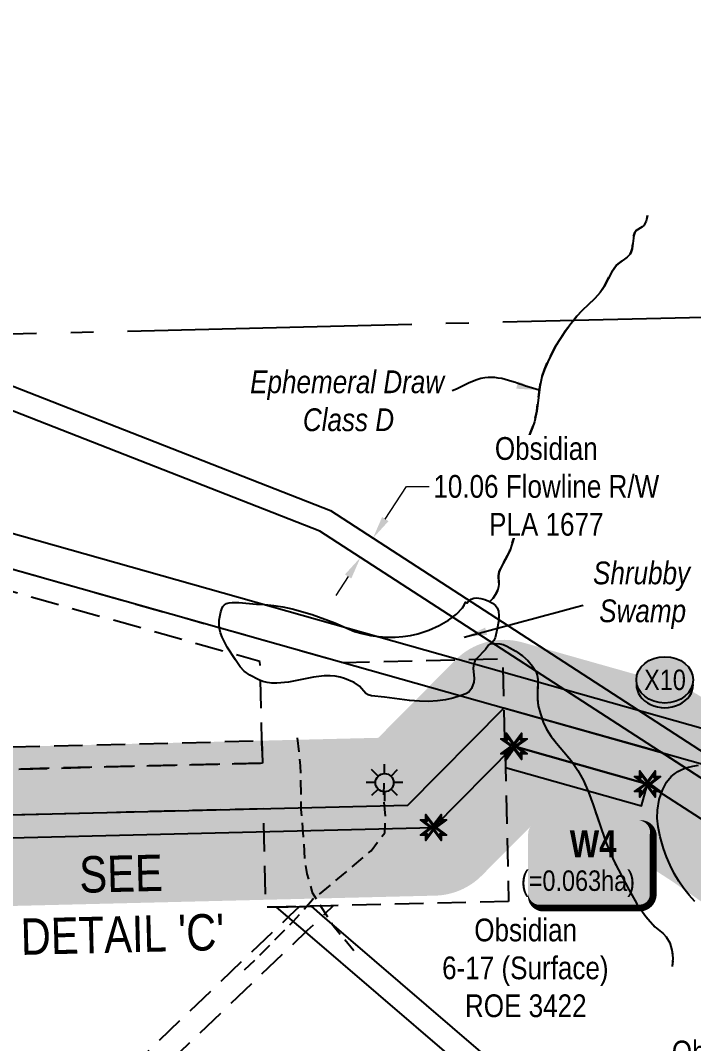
# Model space of a CAD drawing. Extents: x 610158 to 618425, y 5897307 to 5901062.
# Drawn here: x 614359.8 to 614655.7, y 5898784 to 5899233.8 of the extents above; entities that cross this region are included whole.
import ezdxf
from ezdxf.enums import TextEntityAlignment as Align

# ---------------------------------------------------------------- set-up
doc = ezdxf.new("R2010")
doc.units = 0
doc.header["$LTSCALE"] = 5
doc.header["$PDSIZE"] = 0.5
for name, pattern in [('foc-ACCESSROAD', [3.75, 2.5, -1.25]), ('foc-FLOWLINE', [3.75, 2.5, -1.25]), ('foc-QUARTERLINE', [33, 25, -3, 2, -3]), ('foc-TIELINE', [1.875, 1.25, -0.625]), ('UG_PIPE', [1.875, 1.25, -0.625])]:
    doc.linetypes.add(name, pattern=pattern)
doc.layers.get('Defpoints').update_dxf_attribs({"color": 9})
for name, color, linetype in [('AS-PIPE-UG', 44, 'UG_PIPE'), ('AS-ROADS', 254, 'Continuous'), ('C-RW', 13, 'Continuous'), ('C-WS', 13, 'foc-ACCESSROAD'), ('C-WS-S', 8, 'Continuous'), ('DETAIL-T', 7, 'Continuous'), ('F-EZE', 190, 'foc-FLOWLINE'), ('L-MON', 1, 'Continuous'), ('L-SECQ', 8, 'foc-QUARTERLINE'), ('P-BUFFER-H 30m', 51, 'Continuous'), ('P-CROSSINGS', 250, 'Continuous'), ('P-PROPOSED', 10, 'Continuous'), ('P-PROPOSED-H', 21, 'Continuous'), ('P-TEMP-BLOCKS', 250, 'Continuous'), ('P-TEMP-H', 41, 'Continuous'), ('P-TEMP_WORKSPACE', 46, 'Continuous'), ('WATERCOURSE', 146, 'foc-TIELINE'), ('WETLAND', 143, 'Continuous'), ('WETLAND BLOCK', 146, 'Continuous'), ('WETLAND-T', 146, 'Continuous')]:
    doc.layers.add(name, color=color, linetype=linetype)
for name, color, linetype, lineweight in [('C-FLOWLINE-T', 13, 'Continuous', 9), ('C-RW-T', 13, 'Continuous', 9), ('C-WS-T', 13, 'Continuous', 9)]:
    doc.layers.add(name, color=color, linetype=linetype, lineweight=lineweight)
doc.styles.add('80', font='ARIALN.TTF', dxfattribs={"height": 10})
doc.styles.add('80CG', font='ARIALN.TTF', dxfattribs={"height": 10})
doc.styles.add('80L', font='ARIALN.TTF', dxfattribs={"height": 10})
doc.styles.add('BOLD', font='ARIALNB.TTF')
doc.styles.add('Crossing', font='ARIALN.TTF', dxfattribs={"height": 10})
doc.styles.add('foc-LtypeFont', font='ARIALN.TTF', dxfattribs={"height": 7.35})
doc.linetypes.add('foc-TOPO-flowdirection-NOLINE', pattern='A,0,[">",foc-LtypeFont,S=0.3,R=0,X=0,Y=-0.945],-20,[">",foc-LtypeFont,S=0.3,R=0,X=0,Y=-0.945],0', length=20)
doc.dimstyles.new('Compass 5 000', dxfattribs={"dimscale": 5, "dimtxt": 9, "dimasz": 2, "dimexe": 0.2, "dimexo": 0.0625, "dimgap": 0.5, "dimtad": 0, "dimtih": 1, "dimtoh": 1, "dimzin": 0, "dimdsep": 46, "dimtxsty": '80CG', "dimcen": 0.1, "dimse1": 1, "dimse2": 1, "dimclrd": 256, "dimclrt": 256, "dimaunit": 1, "dimadec": 4, "dimazin": 0, "dimtfac": 0.06, "dimtofl": 0, "dimtmove": 0, "dimatfit": 1, "dimfxl": 0.2, "dimtolj": 1, "dimtzin": 0, "dimlwd": -1, "dimarcsym": 0})

# ---------------------------------------------------------------- blocks, each defined once
blk = doc.blocks.new('GAS')
h = blk.add_hatch(color=255)
h.dxf.hatch_style = 1
edge = h.paths.add_edge_path()
edge.add_arc((0, 0), 0.9, 0, 360)
for p, q in [((-0.571, 0.571), (-1.142, 1.142)), ((0, 0.808), (0, 1.616)), ((0.571, 0.571), (1.142, 1.142)), ((-0.808, 0), (-1.616, 0)), ((1.616, 0), (0.808, 0)), ((-0.571, -0.571), (-1.142, -1.142)), ((0, -0.808), (0, -1.616)), ((1.142, -1.142), (0.571, -0.571))]:
    blk.add_line(p, q)
blk.add_circle((0, 0), 0.8)
blk = doc.blocks.new('*D389')
at = {"layer": 'C-FLOWLINE-T', "transparency": 16777216}
for p, q in [((614520.22, 5899014.53), (614529.48, 5899028.83)), ((614529.48, 5899028.83), (614539.48, 5899028.83)), ((614503.88, 5898989.29), (614498.44, 5898980.9))]:
    blk.add_line(p, q, dxfattribs=at)
for points in [[(614518.82, 5899015.43), (614521.62, 5899013.62), (614514.78, 5899006.13)], [(614502.48, 5898990.2), (614505.27, 5898988.39), (614509.31, 5898997.69)]]:
    blk.add_solid(points, dxfattribs=at)
at = {"layer": 'Defpoints', "color": 0, "transparency": 16777216}
for p in [(614514.78, 5899006.13), (614517.36, 5899004.46), (614511.89, 5898996.02)]:
    blk.add_point(p, dxfattribs=at)
at = {"layer": 'C-FLOWLINE-T', "transparency": 16777216, "insert": (614590.98, 5899028.83), "char_height": 10, "attachment_point": 5, "style": '80CG', "bg_fill": 3, "box_fill_scale": 1.1, "bg_fill_color": 256, "bg_fill_true_color": 13158600, "bg_fill_transparency": 0}
blk.add_mtext('\\A1;Obsidian\\P10.06 Flowline R/W\\PPLA 1677', dxfattribs=at)
blk = doc.blocks.new('*D390')
at = {"layer": 'C-RW-T', "transparency": 16777216}
for p, q in [((614717.87, 5898755.17), (614707.87, 5898755.17)), ((614730.8, 5898737.46), (614717.87, 5898755.17)), ((614751.42, 5898709.19), (614757.31, 5898701.11))]:
    blk.add_line(p, q, dxfattribs=at)
for points in [[(614732.14, 5898738.44), (614729.45, 5898736.47), (614736.69, 5898729.38)], [(614752.76, 5898710.17), (614750.07, 5898708.21), (614745.52, 5898717.27)]]:
    blk.add_solid(points, dxfattribs=at)
at = {"layer": 'Defpoints', "color": 0, "transparency": 16777216}
for p in [(614752.79, 5898741.12), (614736.69, 5898729.38), (614761.63, 5898729.02)]:
    blk.add_point(p, dxfattribs=at)
at = {"layer": 'C-RW-T', "transparency": 16777216, "insert": (614668.78, 5898755.17), "char_height": 10, "attachment_point": 5, "style": '80CG'}
blk.add_mtext('\\A1;Obsidian\\P15.00 P/L R/W\\PPlan 032 0185\\PPLA 013383', dxfattribs=at)
blk = doc.blocks.new('TEMP')
h = blk.add_hatch(color=255)
h.dxf.hatch_style = 1
h.paths.add_polyline_path([(0, 0.251), (-0.666, 1.152), (-0.666, 0.666), (-1.152, 0.666), (-0.251, 0), (-1.152, -0.666), (-0.666, -0.666), (-0.666, -1.152), (0, -0.251), (0.666, -1.152), (0.666, -0.666), (1.152, -0.666), (0.251, 0), (1.152, 0.666), (0.666, 0.666), (0.666, 1.152)])
h.paths.add_polyline_path([(0.566, 0.849), (0.566, 0.566), (0.849, 0.566), (0.083, 0), (0.849, -0.566), (0.566, -0.566), (0.566, -0.849), (0, -0.083), (-0.566, -0.849), (-0.566, -0.566), (-0.849, -0.566), (-0.083, 0), (-0.849, 0.566), (-0.566, 0.566), (-0.566, 0.849), (0, 0.083)], flags=16)
h = blk.add_hatch(color=1)
h.dxf.hatch_style = 1
h.paths.add_polyline_path([(0, 0.083), (-0.566, 0.849), (-0.566, 0.566), (-0.849, 0.566), (-0.083, 0), (-0.849, -0.566), (-0.566, -0.566), (-0.566, -0.849), (0, -0.083), (0.566, -0.849), (0.566, -0.566), (0.849, -0.566), (0.083, 0), (0.849, 0.566), (0.566, 0.566), (0.566, 0.849)])
at = {"color": 1}
for p, q in [((-0.083, 0), (0.083, 0)), ((0, 0.083), (0, -0.083))]:
    blk.add_line(p, q, dxfattribs=at)
at = {"color": 255, "flags": 128}
blk.add_lwpolyline([(-0.251, 0), (-1.152, 0.666), (-0.666, 0.666), (-0.666, 1.152), (0, 0.251), (0.666, 1.152), (0.666, 0.666), (1.152, 0.666), (0.251, 0), (1.152, -0.666), (0.666, -0.666), (0.666, -1.152), (0, -0.251), (-0.666, -1.152), (-0.666, -0.666), (-1.152, -0.666)], close=True, dxfattribs=at)
at = {"color": 1, "flags": 128}
blk.add_lwpolyline([(-0.083, 0), (-0.849, 0.566), (-0.566, 0.566), (-0.566, 0.849), (0, 0.083), (0.566, 0.849), (0.566, 0.566), (0.849, 0.566), (0.083, 0), (0.849, -0.566), (0.566, -0.566), (0.566, -0.849), (0, -0.083), (-0.566, -0.849), (-0.566, -0.566), (-0.849, -0.566)], close=True, dxfattribs=at)
blk = doc.blocks.new('*U508')
at = {"true_color": 0xff8aff}
h = blk.add_hatch(color=211, dxfattribs=at)
edge = h.paths.add_edge_path()
edge.add_line((-21.5, -20), (21.5, -20))
edge.add_arc((21.5, -14), 6, 270, 360)
edge.add_line((27.5, -14), (27.5, 12.5))
edge.add_arc((21.5, 12.5), 6, 0, 90)
edge.add_line((21.5, 18.5), (-21.5, 18.5))
edge.add_arc((-21.5, 12.5), 6, 90, 180)
edge.add_line((-27.5, 12.5), (-27.5, -14))
edge.add_arc((-21.5, -14), 6, 180, 270)
at = {"flags": 128}
blk.add_lwpolyline([(-10.31, 36.05, 0, 7.5, 0), (0, 0, 0, 0, 0)], format="xyseb", dxfattribs=at)
at = {"color": 250, "flags": 128}
blk.add_lwpolyline([(-21.5, -20, 3, 3, 0), (21.5, -20, 3, 3, 0.414214), (27.5, -14, 3, 3, 0), (27.5, 12.5, 3, 0, 0.414214), (21.5, 18.5, 0, 0, 0), (-21.5, 18.5, 0, 0, 0.414214), (-27.5, 12.5, 0, 0, 0), (-27.5, -14, 0, 3, 0.414214)], format="xyseb", close=True, dxfattribs=at)
at = {"color": 250}
for tag, p, height, style in [('TEMP_AREA_W1_001', (-9.21, 2.24), 12, 'BOLD'), ('ENTER_TEXT_001', (-30.66, -12.47), 9, '80')]:
    blk.add_attdef(tag, p, '', height=height, dxfattribs=dict(at, style=style))
blk = doc.blocks.new('xing2')
h = blk.add_hatch(color=50)
h.dxf.hatch_style = 1
edge = h.paths.add_edge_path()
edge.add_ellipse((0, 0), major_axis=(-12.5, 0), ratio=0.816297, start_angle=0, end_angle=360)
h = blk.add_hatch(color=250)
h.dxf.hatch_style = 1
edge = h.paths.add_edge_path()
edge.add_ellipse((0, -2.05), major_axis=(-12.5, 0), ratio=0.816297, start_angle=0, end_angle=180)
edge.add_line((12.5, -2.05), (12.5, 0))
edge.add_ellipse((0, 0), major_axis=(-12.5, 0), ratio=0.816297, start_angle=0, end_angle=180, ccw=False)
edge.add_line((-12.5, 0), (-12.5, -2.05))
at = {"color": 250}
blk.add_ellipse((0, 0), major_axis=(-12.5, 0), ratio=0.816297, dxfattribs=at)
blk.add_ellipse((0, -2.05), major_axis=(-12.5, 0), ratio=0.816297, start_param=0, end_param=3.141593, dxfattribs=at)
at = {"color": 250, "style": 'Crossing'}
blk.add_attdef('CROSSING', text='', height=9, dxfattribs=at).set_placement((0.09, 0.02), align=Align.MIDDLE_CENTER)
at = {"color": 250, "style": 'Crossing', "flags": 1}
for tag, p in [('OWNER', (0.09, -12.49)), ('DESCRIPTION', (0.09, -25.77)), ('LOCATION', (0.09, -39.3)), ('DWG_REF', (0.09, -52.84))]:
    blk.add_attdef(tag, text='', height=9, dxfattribs=at).set_placement(p, align=Align.MIDDLE_CENTER)

msp = doc.modelspace()

# ---------------------------------------------------------------- hatches: boundary and pattern name
at = {"layer": 'P-BUFFER-H 30m'}
h = msp.add_hatch(color=256, dxfattribs=at)
h.dxf.hatch_style = 1
edge = h.paths.add_edge_path()
edge.add_line((615913.713, 5898137.599), (615867.457, 5898135.745))
edge.add_line((615867.457, 5898135.745), (615666.44, 5898200.005))
edge.add_line((615666.44, 5898200.005), (615608.487, 5898275.014))
edge.add_arc((615584.756, 5898256.679), 29.989, 37.68969, 55.18258)
edge.add_line((615601.879, 5898281.299), (615577.588, 5898298.193))
edge.add_line((615577.588, 5898298.193), (615557.134, 5898312.418))
edge.add_line((615557.134, 5898312.418), (615540.072, 5898324.284))
edge.add_line((615540.072, 5898324.284), (615512.151, 5898343.727))
edge.add_line((615512.151, 5898343.727), (615058.614, 5898659.543))
edge.add_line((615058.614, 5898659.543), (614688.634, 5898917.176))
edge.add_arc((614671.497, 5898892.566), 29.989, 55.1489, 57.0489)
edge.add_line((614687.808, 5898917.731), (614658.072, 5898937.005))
edge.add_arc((614641.761, 5898911.841), 29.989, 57.0489, 74.21543)
edge.add_line((614649.918, 5898940.699), (614580.511, 5898960.319))
edge.add_arc((614572.354, 5898931.461), 29.989, 74.21543, 135.22028)
edge.add_line((614551.067, 5898952.584), (614517.111, 5898918.366))
edge.add_line((614517.111, 5898918.366), (613916.376, 5898903.684))
edge.add_line((613916.376, 5898903.684), (613896.273, 5898903.193))
edge.add_line((613896.273, 5898903.193), (613885.042, 5898902.918))
edge.add_line((613885.042, 5898902.918), (613880.152, 5899087.564))
edge.add_arc((613850.174, 5899086.77), 29.989, 1.51695, 91.76014)
edge.add_line((613849.253, 5899116.745), (613820.647, 5899115.866))
edge.add_line((613820.647, 5899115.866), (613818.397, 5899204.514))
edge.add_arc((613788.417, 5899203.753), 29.989, 1.454, 91.52732)
edge.add_line((613787.618, 5899233.731), (613772.629, 5899233.331))
edge.add_arc((613773.428, 5899203.353), 29.989, 91.52732, 181.454)
edge.add_line((613743.449, 5899202.592), (613746.846, 5899068.754))
edge.add_arc((613776.825, 5899069.515), 29.989, 181.454, 271.76014)
edge.add_line((613777.747, 5899039.54), (613806.401, 5899040.421))
edge.add_line((613806.401, 5899040.421), (613811.148, 5898861.054))
edge.add_arc((613841.126, 5898861.848), 29.989, 181.51589, 271.40007)
edge.add_line((613841.859, 5898831.868), (613897.976, 5898833.239))
edge.add_line((613897.976, 5898833.239), (613918.079, 5898833.731))
edge.add_line((613918.079, 5898833.731), (614542.115, 5898848.983))
edge.add_arc((614541.382, 5898878.962), 29.989, 271.40007, 315.22028)
edge.add_line((614562.669, 5898857.839), (614585.618, 5898880.965))
edge.add_line((614585.618, 5898880.965), (614622.991, 5898870.401))
edge.add_line((614622.991, 5898870.401), (614646.404, 5898855.225))
edge.add_line((614646.404, 5898855.225), (615015.772, 5898598.018))
edge.add_line((615015.772, 5898598.018), (615452.501, 5898293.906))
edge.add_line((615452.501, 5898293.906), (615480.408, 5898274.458))
edge.add_line((615480.408, 5898274.458), (615523.332, 5898244.606))
edge.add_line((615523.332, 5898244.606), (615543.786, 5898230.381))
edge.add_line((615543.786, 5898230.381), (615553.391, 5898223.701))
edge.add_line((615553.391, 5898223.701), (615615.673, 5898143.087))
edge.add_arc((615639.404, 5898161.422), 29.989, 217.68969, 252.2723)
edge.add_line((615630.273, 5898132.857), (615852.192, 5898061.915))
edge.add_arc((615861.323, 5898090.48), 29.989, 252.2723, 272.29489)
edge.add_line((615862.524, 5898060.515), (615906.282, 5898062.269))
edge.add_arc((615905.081, 5898092.233), 29.989, 272.29489, 327.44513)
edge.add_line((615930.358, 5898076.096), (615940.19, 5898091.497))
edge.add_arc((615914.913, 5898107.634), 29.989, 327.44513, 452.29489)
at = {"layer": 'P-PROPOSED-H'}
h = msp.add_hatch(color=256, dxfattribs=at)
h.dxf.hatch_style = 1
h.paths.add_polyline_path([(614635.504, 5898898.027), (614663.132, 5898880.119), (615032.909, 5898622.628), (615469.638, 5898318.516), (615495.014, 5898319.117), (615041.478, 5898634.933), (614671.497, 5898892.566), (614641.761, 5898911.841), (614572.354, 5898931.461), (614529.902, 5898888.681), (613917.109, 5898873.704), (613917.346, 5898863.711), (614541.382, 5898878.962), (614576.775, 5898914.629)])
at = {"layer": 'P-TEMP-H'}
h = msp.add_hatch(color=256, dxfattribs=at)
h.dxf.hatch_style = 1
h.paths.add_polyline_path([(614576.775, 5898914.629), (614572.862, 5898910.685), (614572.993, 5898905.31), (614632.785, 5898888.408), (614635.504, 5898898.027)])

# ---------------------------------------------------------------- linework, layer by layer
at = {"layer": 'AS-PIPE-UG', "flags": 128}
for points in [[(614481.492, 5898918.367), (614482.822, 5898906.046), (614483.124, 5898892.179), (614483.127, 5898886.883), (614484.208, 5898873.719), (614484.203, 5898873.704), (614484.861, 5898863.915), (614485.723, 5898858.544), (614488.076, 5898850.328), (614496.752, 5898836.56), (614507.647, 5898823.398)], [(614458.389, 5898816.299), (614468.912, 5898826.665), (614479.877, 5898837.767), (614488.243, 5898847.218), (614501.906, 5898858.428), (614513.934, 5898868.704), (614519.975, 5898876.591), (614520.347, 5898883.472), (614519.999, 5898886.979), (614519.546, 5898891.946), (614519.724, 5898898.4)]]:
    msp.add_lwpolyline(points, dxfattribs=at)
at = {"layer": 'AS-ROADS', "const_width": 3.999, "flags": 128}
msp.add_lwpolyline([(613906.113, 5898882.662), (613956.424, 5898884.229), (613991.486, 5898885.264), (614067.589, 5898887.507), (614132.222, 5898889.072), (614214.635, 5898891.197), (614284.149, 5898892.902), (614400.977, 5898895.253), (614400.977, 5898895.211), (614449.337, 5898895.437), (614482.612, 5898894.609), (614504.012, 5898889.049), (614513.16, 5898887.7), (614520.562, 5898890.193), (614526.593, 5898898.606), (614525.341, 5898906.11), (614519.201, 5898910.132), (614508.193, 5898906.339), (614497.909, 5898900.771), (614476.925, 5898894.751)], dxfattribs=at)
at = {"layer": 'C-RW'}
msp.add_lwpolyline([(614061.446, 5899188.388), (614076.309, 5899182.569), (614090.288, 5899177.097), (614142.229, 5899156.767), (614300.576, 5899094.778), (614496.082, 5899018.253), (614677.107, 5898900.914), (615047.224, 5898643.186), (615512.033, 5898319.52), (615495.014, 5898319.117), (615041.478, 5898634.933), (614671.497, 5898892.566), (614491.493, 5899009.244), (614274.622, 5899094.134), (614086.221, 5899167.885), (614072.243, 5899173.356), (614035.494, 5899187.742)], dxfattribs=at)
at = {"layer": 'C-RW', "flags": 128}
msp.add_lwpolyline([(615253.138, 5898838.411), (615081.898, 5898661.585), (614941.32, 5898803.616), (614859.566, 5898792.229), (614686.078, 5898912.9), (614681.24, 5898916.266), (613971.804, 5899116.818), (613970.973, 5899151.302), (613955.983, 5899150.941), (613957.081, 5899105.386), (614674.357, 5898902.626), (614677.721, 5898900.449), (614855.822, 5898776.568), (614935.948, 5898787.729), (615082.015, 5898640.152), (615259.638, 5898823.569), (615363.984, 5898826.085), (615363.622, 5898841.075)], close=True, dxfattribs=at)
at = {"layer": 'C-RW'}
msp.add_lwpolyline([(615124.23, 5898310.332), (615109.003, 5898309.971), (615036.722, 5898370.621), (614876.643, 5898463.011), (614775.162, 5898583.913), (614727.454, 5898624.898), (614677.608, 5898667.719), (614485.096, 5898833.1), (614477.426, 5898839.689), (614472.438, 5898843.975), (614487.649, 5898844.347), (614492.505, 5898840.172), (614674.318, 5898683.871), (614685.992, 5898673.835), (614727.128, 5898638.473), (614781.718, 5898591.545), (614883.209, 5898470.838), (614886.051, 5898469.198), (614902.467, 5898459.723), (615042.514, 5898378.896), (615124.23, 5898310.332)], close=True, dxfattribs=at)
at = {"layer": 'C-WS', "flags": 128}
msp.add_lwpolyline([(614574.432, 5898846.469), (614496.333, 5898844.559), (614487.803, 5898844.351), (614481.369, 5898844.194), (614472.601, 5898843.979), (614467.765, 5898843.861), (614466.707, 5898887.137), (613962.219, 5898874.801), (613947.23, 5898874.434), (613926.858, 5898873.936), (613917.109, 5898873.704), (613916.631, 5898893.836), (613946.744, 5898894.55), (613961.734, 5898894.915), (614466.215, 5898907.254), (614465.971, 5898917.253), (614465.123, 5898951.886), (613956.905, 5899094.981), (613941.796, 5899099.254), (613921.437, 5899105.013), (613911.554, 5899107.808), (613911.312, 5899118.332), (613921.19, 5899115.538), (613941.541, 5899109.782), (613957.446, 5899105.283), (614501.742, 5898951.421), (614571.824, 5898953.135), (614574.432, 5898846.469)], dxfattribs=at)
msp.add_lwpolyline([(614180.549, 5898542.124), (614183.1, 5898435.456), (614091.451, 5898433.264), (613976.974, 5898323.473), (613962.343, 5898309.441), (613942.016, 5898289.949), (613933.846, 5898282.129), (613931.162, 5898282.065), (613930.897, 5898293.218), (613941.684, 5898303.569), (613962.006, 5898323.056), (613976.638, 5898337.089), (614076.407, 5898432.778), (614075.858, 5898455.762), (613973.768, 5898453.321), (613958.794, 5898452.963), (613938.047, 5898452.467), (613927.121, 5898452.206), (613926.643, 5898472.323), (613937.556, 5898472.584), (613958.296, 5898473.079), (613973.271, 5898473.438), (614075.376, 5898475.88), (614073.854, 5898539.573), (614165.603, 5898541.766), (614478.258, 5898840.197), (614482.473, 5898844.221), (614497.428, 5898844.585), (614493.336, 5898840.68), (614485.928, 5898833.608), (614180.549, 5898542.124)], close=True, dxfattribs=at)
at = {"layer": 'F-EZE'}
msp.add_lwpolyline([(613922.586, 5899084.963), (613926.934, 5898903.873), (613947.284, 5898904.381), (613962.274, 5898904.755), (614465.975, 5898917.076), (614466.215, 5898907.254), (613961.734, 5898894.915), (613946.744, 5898894.55), (613916.631, 5898893.836), (613911.554, 5899107.808), (613922.108, 5899104.829), (613922.586, 5899084.963)], close=True, dxfattribs=at)
at = {"layer": 'L-SECQ', "flags": 128}
msp.add_lwpolyline([(613912.085, 5899085.187), (614681.998, 5899103.873)], dxfattribs=at)
at = {"layer": 'P-PROPOSED', "flags": 128}
msp.add_lwpolyline([(614635.504, 5898898.027), (614663.132, 5898880.119), (615032.909, 5898622.628), (615469.638, 5898318.516), (615495.014, 5898319.117), (615041.478, 5898634.933), (614671.497, 5898892.566), (614641.761, 5898911.841), (614572.354, 5898931.461), (614529.902, 5898888.681), (613917.109, 5898873.704), (613917.346, 5898863.711), (614541.382, 5898878.962), (614576.775, 5898914.629)], close=True, dxfattribs=at)
at = {"layer": 'P-TEMP_WORKSPACE'}
msp.add_lwpolyline([(614576.775, 5898914.629), (614572.862, 5898910.685), (614572.993, 5898905.31), (614632.785, 5898888.408), (614635.504, 5898898.027)], close=True, dxfattribs=at)
at = {"layer": 'WATERCOURSE', "flags": 128}
for points in [[(614566.175, 5898978.238), (614567.565, 5898979.757), (614568.664, 5898981.355), (614569.474, 5898983.031), (614569.995, 5898984.786), (614570.104, 5898985.981), (614569.995, 5898989.697), (614570.339, 5898991.316), (614570.998, 5898993.059), (614573.982, 5898998.57), (614574.906, 5899000.61), (614576.982, 5899007.044), (614578.636, 5899014.187), (614579.908, 5899022.18), (614580.908, 5899031.713), (614581.022, 5899041.468), (614581.454, 5899045.355), (614582.382, 5899048.556), (614584.92, 5899054.735), (614585.819, 5899057.36), (614586.79, 5899062.039), (614588.082, 5899072.635), (614589.093, 5899077.004), (614590.253, 5899080.351), (614591.642, 5899083.726), (614595.084, 5899090.51), (614599.364, 5899097.239), (614604.372, 5899103.741), (614606.69, 5899106.192), (614612.384, 5899111.464), (614614.74, 5899114.109), (614616.408, 5899116.718), (614619.748, 5899123.281), (614621.833, 5899126.114), (614623.11, 5899127.231), (614626.469, 5899129.616), (614627.836, 5899131.025), (614628.37, 5899132.023), (614628.727, 5899133.296), (614629.425, 5899139.272), (614629.886, 5899140.478), (614630.564, 5899141.393), (614633.136, 5899142.969), (614633.838, 5899143.575), (614634.96, 5899145.517), (614635.475, 5899147.941)], [(614566.175, 5898959.685), (614568.394, 5898959.849), (614570.54, 5898959.685), (614572.048, 5898959.324), (614573.664, 5898958.688), (614577.634, 5898956.411), (614580.506, 5898954.366), (614582.985, 5898952.167), (614584.952, 5898949.922), (614586.365, 5898947.68), (614586.999, 5898945.947), (614587.315, 5898943.861), (614587.113, 5898935.665), (614587.456, 5898932.402), (614588.409, 5898928.853), (614589.639, 5898925.308), (614591.104, 5898922.218), (614593.166, 5898919.004), (614595.497, 5898915.996), (614601.859, 5898908.435), (614604.917, 5898904.027), (614607.275, 5898899.596), (614609.5, 5898894.512), (614611.588, 5898888.885), (614617.178, 5898872.448), (614619.203, 5898867.447), (614621.288, 5898863.102), (614627.225, 5898851.615), (614630.85, 5898845.33), (614634.718, 5898839.789), (614638.749, 5898835.273), (614642.363, 5898832.288), (614643.66, 5898830.908), (614645.256, 5898828.163), (614646.243, 5898825.065), (614646.62, 5898821.615), (614646.388, 5898817.812)]]:
    msp.add_lwpolyline(points, dxfattribs=at)
at = {"layer": 'WATERCOURSE', "linetype": 'foc-TOPO-flowdirection-NOLINE', "flags": 128}
for points in [[(614635.475, 5899147.941), (614634.96, 5899145.517), (614633.838, 5899143.575), (614633.136, 5899142.969), (614630.564, 5899141.393), (614629.886, 5899140.478), (614629.425, 5899139.272), (614628.727, 5899133.296), (614628.37, 5899132.023), (614627.836, 5899131.025), (614626.469, 5899129.616), (614623.11, 5899127.231), (614621.833, 5899126.114), (614619.748, 5899123.281), (614616.408, 5899116.718), (614614.74, 5899114.109), (614612.384, 5899111.464), (614606.69, 5899106.192), (614604.372, 5899103.741), (614599.364, 5899097.239), (614595.084, 5899090.51), (614591.642, 5899083.726), (614590.253, 5899080.351), (614589.093, 5899077.004), (614588.082, 5899072.635), (614586.79, 5899062.039), (614585.819, 5899057.36), (614584.92, 5899054.735), (614582.382, 5899048.556), (614581.454, 5899045.355), (614581.022, 5899041.468), (614580.908, 5899031.713), (614579.908, 5899022.18), (614578.636, 5899014.187), (614576.982, 5899007.044), (614574.906, 5899000.61), (614573.982, 5898998.57), (614570.998, 5898993.059), (614570.339, 5898991.316), (614569.995, 5898989.697), (614570.104, 5898985.981), (614569.995, 5898984.786), (614569.474, 5898983.031), (614568.664, 5898981.355), (614567.565, 5898979.757), (614566.175, 5898978.238)], [(614566.175, 5898959.685), (614568.394, 5898959.849), (614570.54, 5898959.685), (614572.048, 5898959.324), (614573.664, 5898958.688), (614577.634, 5898956.411), (614580.506, 5898954.366), (614582.985, 5898952.167), (614584.952, 5898949.922), (614586.365, 5898947.68), (614586.999, 5898945.947), (614587.315, 5898943.861), (614587.113, 5898935.665), (614587.456, 5898932.402), (614588.409, 5898928.853), (614589.639, 5898925.308), (614591.104, 5898922.218), (614593.166, 5898919.004), (614595.497, 5898915.996), (614601.859, 5898908.435), (614604.917, 5898904.027), (614607.275, 5898899.596), (614609.5, 5898894.512), (614611.588, 5898888.885), (614617.178, 5898872.448), (614619.203, 5898867.447), (614621.288, 5898863.102), (614627.225, 5898851.615), (614630.85, 5898845.33), (614634.718, 5898839.789), (614638.749, 5898835.273), (614642.363, 5898832.288), (614643.66, 5898830.908), (614645.256, 5898828.163), (614646.243, 5898825.065), (614646.62, 5898821.615), (614646.388, 5898817.812)]]:
    msp.add_lwpolyline(points, dxfattribs=at)
at = {"layer": 'WETLAND'}
msp.add_lwpolyline([(614569.449, 5898975.51), (614569.998, 5898973.997), (614570.181, 5898971.958), (614570, 5898969.401), (614569.449, 5898966.233), (614568.489, 5898962.287), (614567.936, 5898961.089), (614567.266, 5898960.231), (614565.682, 5898959.258), (614565.629, 5898959.139), (614564.3, 5898957.192), (614560.275, 5898953.093), (614559.536, 5898952.011), (614559.081, 5898950.954), (614558.873, 5898949.011), (614559.304, 5898944.471), (614559.081, 5898942.769), (614558.072, 5898940.026), (614556.899, 5898938.404), (614555.669, 5898937.663), (614553.079, 5898936.767), (614549.972, 5898935.765), (614546.648, 5898935.036), (614543.092, 5898934.575), (614539.272, 5898934.379), (614535.254, 5898934.439), (614530.852, 5898934.751), (614519.793, 5898936.221), (614514.199, 5898936.788), (614512.747, 5898937.214), (614511.608, 5898937.858), (614508.88, 5898941.132), (614506.539, 5898942.661), (614502.332, 5898944.406), (614500.361, 5898945.058), (614498.235, 5898945.467), (614495.932, 5898945.636), (614493.407, 5898945.571), (614488.662, 5898944.965), (614477.6, 5898942.824), (614472.53, 5898942.356), (614470.336, 5898942.423), (614468.312, 5898942.694), (614466.432, 5898943.172), (614464.681, 5898943.861), (614460.644, 5898945.884), (614458.133, 5898947.68), (614456.45, 5898949.533), (614454.313, 5898952.591), (614450.685, 5898958.244), (614448.524, 5898962.565), (614447.812, 5898964.583), (614447.359, 5898966.496), (614447.162, 5898968.316), (614447.219, 5898970.053), (614447.86, 5898973.7), (614448.314, 5898975.038), (614448.856, 5898976.055), (614449.54, 5898976.794), (614450.45, 5898977.348), (614451.593, 5898977.721), (614452.99, 5898977.92), (614455.872, 5898977.887), (614463.59, 5898977.147), (614467.322, 5898976.97), (614471.177, 5898976.558), (614475.164, 5898975.912), (614479.302, 5898975.028), (614488.079, 5898972.539), (614497.967, 5898968.961), (614504.289, 5898966.077), (614506.697, 5898965.142), (614510.101, 5898964.158), (614513.642, 5898963.402), (614517.259, 5898962.886), (614520.895, 5898962.617), (614524.485, 5898962.602), (614527.984, 5898962.838), (614531.344, 5898963.323), (614534.526, 5898964.05), (614539.404, 5898965.658), (614543.949, 5898967.697), (614547.99, 5898970.088), (614551.442, 5898972.781), (614554.17, 5898975.51), (614554.874, 5898976.623), (614555.419, 5898977.968), (614555.985, 5898977.613), (614556.985, 5898978.609), (614557.99, 5898979.329), (614559.106, 5898979.731), (614560.517, 5898979.843), (614562.164, 5898979.66), (614563.942, 5898979.192), (614565.738, 5898978.464), (614567.346, 5898977.551), (614568.614, 5898976.541), (614569.449, 5898975.51)], close=True, dxfattribs=at)
msp.add_lwpolyline([(614656.34, 5898846.43), (614653.847, 5898849.149), (614651.484, 5898852.134), (614649.278, 5898855.35), (614647.252, 5898858.765), (614645.441, 5898862.323), (614643.871, 5898865.971), (614642.569, 5898869.65), (614641.052, 5898874.879), (614640.142, 5898879.188), (614639.738, 5898883.065), (614639.84, 5898886.566), (614640.661, 5898891.304), (614642.023, 5898895.296), (614642.023, 5898895.296), (614643.886, 5898898.831), (614645.843, 5898901.299), (614647.189, 5898902.445), (614648.773, 5898903.491), (614650.538, 5898904.398), (614652.391, 5898905.118), (614655.375, 5898905.955), (614657.861, 5898906.317)], dxfattribs=at)

# ---------------------------------------------------------------- block references
at = {"layer": 'C-WS-S', "color": 6, "xscale": 4.999999999999851, "yscale": 4.999999999999851, "zscale": 4.999999999999851}
msp.add_blockref('GAS', (614519.887, 5898898.665), dxfattribs=at)
at = {"layer": 'L-MON', "xscale": 4.99813254999997, "yscale": 4.99813254999997, "zscale": 4.99813254999997}
for p in [(614576.775, 5898914.629), (614635.504, 5898898.027), (614541.382, 5898878.962)]:
    msp.add_blockref('TEMP', p, dxfattribs=at)
at = {"layer": 'P-CROSSINGS', "color": 5, "xscale": 0.99962651, "yscale": 0.99962651, "zscale": 0.99962651}
msp.add_blockref('xing2', (614643.083, 5898943.837), dxfattribs=at).add_auto_attribs({'CROSSING': 'X10'})
at = {"layer": 'P-TEMP-BLOCKS', "xscale": 0.99962651, "yscale": 0.99962651, "zscale": 0.99962651}
msp.add_blockref('*U508', (614610.494, 5898863.53), dxfattribs=at).add_auto_attribs({'TEMP_AREA_W1_001': 'W4', 'ENTER_TEXT_001': '(=0.063ha)'})

# ---------------------------------------------------------------- texts
at = {"layer": 'C-WS-T', "insert": (614541.745, 5898838.881), "char_height": 9.99237, "attachment_point": 1, "style": '80L'}
msp.add_mtext_dynamic_manual_height_columns('\\pi17.582;Obsidian\\P\\pi3.4526;6-17 (Surface)\\P\\pi13.499;ROE 3422', width=78.96468, gutter_width=49.981, heights=[0], dxfattribs=at)
at = {"layer": 'DETAIL-T', "color": 3, "insert": (614404.355, 5898845.211), "char_height": 16, "width": 88.77119, "attachment_point": 5, "rotation": 1.40007, "style": '80CG'}
msp.add_mtext("SEE\\PDETAIL 'C'", dxfattribs=at)
at = {"layer": 'WETLAND-T', "insert": (614611.08, 5898995.87), "char_height": 10, "attachment_point": 1, "style": '80L'}
msp.add_mtext_dynamic_manual_height_columns('\\pi0.45587;{\\fArial Narrow|b0|i1|c0|p34;Shrubby\\P\\pi3.1639;Swamp}', width=43.46289, gutter_width=49.981, heights=[0], dxfattribs=at)

# ---------------------------------------------------------------- dimensions: what is measured, and where the dimension line sits
at = {"layer": 'C-RW-T'}
dim = msp.add_linear_dim(base=(614736.689, 5898729.378), p1=(614761.625, 5898729.016), p2=(614752.791, 5898741.125), angle=126.11318, text='Obsidian\\P15.00 P/L R/W\\PPlan 032 0185\\PPLA 013383', dimstyle='Compass 5 000', dxfattribs=at)
dim.commit()
dim.dimension.update_dxf_attribs({"geometry": '*D390', "text_midpoint": (614668.783, 5898755.175), "dimtype": 161})

# ---------------------------------------------------------------- leaders
at = {"layer": 'WETLAND BLOCK', "path_type": 1}
msp.add_leader([(614554.88, 5898962.592), (614607.152, 5898976.725)], dimstyle='Compass 5 000', override={"dimgap": 0.5, "dimtad": 0}, dxfattribs=at)

# ---------------------------------------------------------------- next in the draw order: texts
at = {"layer": 'WETLAND-T', "insert": (614460.472, 5899079.88), "char_height": 10, "attachment_point": 1, "style": '80L', "bg_fill": 3, "box_fill_scale": 1.1, "bg_fill_color": 256, "bg_fill_transparency": 0}
msp.add_mtext_dynamic_manual_height_columns('\\pi0.32626;{\\fArial Narrow|b0|i1|c0|p34;Ephemeral Draw \\P\\pi23.522;Class D}', width=86.02769, gutter_width=49.981, heights=[0], dxfattribs=at)

# ---------------------------------------------------------------- next in the draw order: leaders
at = {"layer": 'WETLAND-T', "path_type": 1}
msp.add_leader([(614587.914, 5899071.26), (614564.014, 5899076.648), (614549.661, 5899070.909)], dimstyle='Compass 5 000', override={"dimgap": 0.5, "dimtad": 0}, dxfattribs=at)

# ---------------------------------------------------------------- next in the draw order: dimensions: what is measured, and where the dimension line sits
at = {"layer": 'C-FLOWLINE-T'}
dim = msp.add_linear_dim(base=(614514.78, 5899006.133), p1=(614511.892, 5898996.015), p2=(614517.362, 5899004.461), angle=57.07258, text='Obsidian\\P10.06 Flowline R/W\\PPLA 1677', dimstyle='Compass 5 000', override={"dimtfill": 1}, dxfattribs=at)
dim.commit()
dim.dimension.update_dxf_attribs({"geometry": '*D389', "text_midpoint": (614590.976, 5899028.834), "dimtype": 161})

doc.saveas('drawing.dxf')
